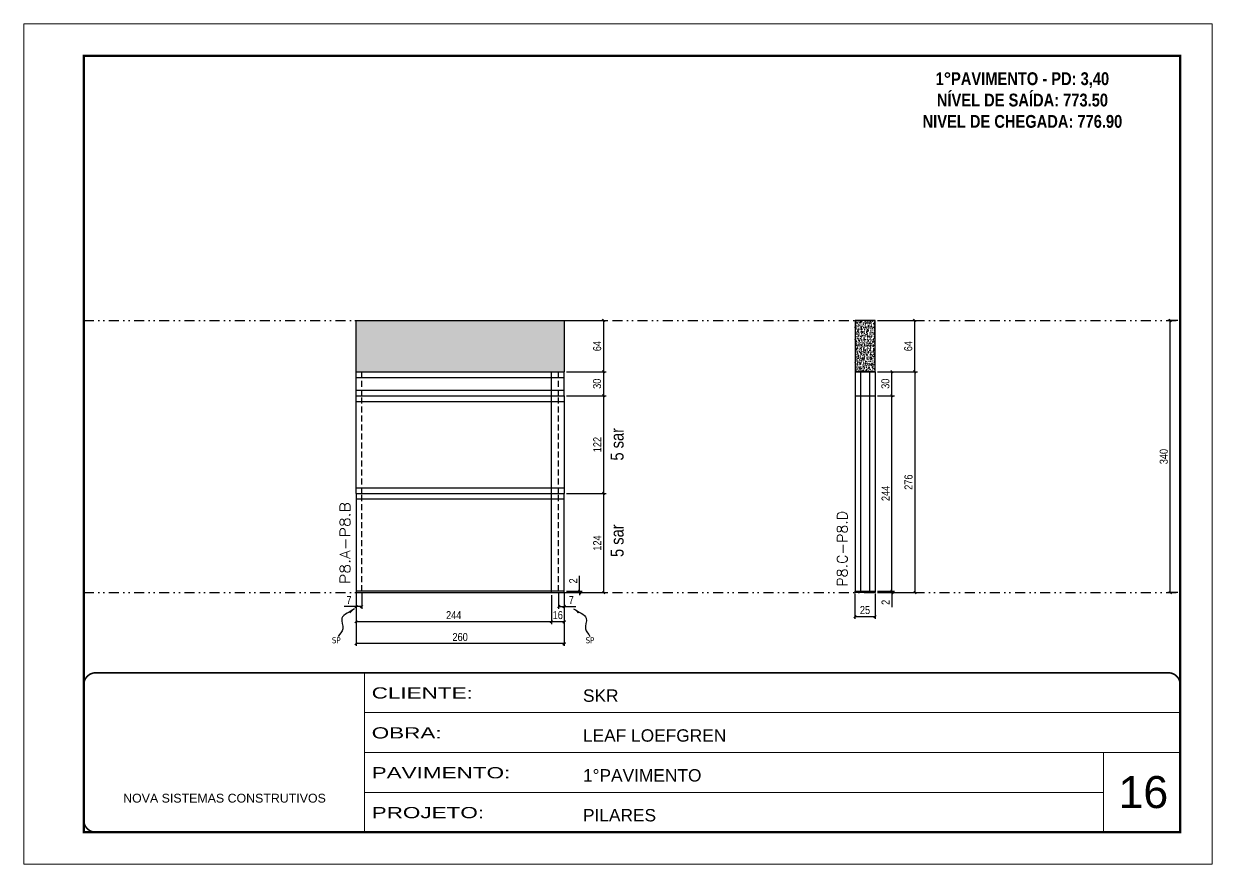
# Model space of a CAD drawing. Extents: x 14400 to 27878, y -21631 to 6985.
# Drawn here: x 19182 to 20667, y 2489 to 3539 of the extents above; entities that cross this region are included whole.
import ezdxf

# ---------------------------------------------------------------- set-up
doc = ezdxf.new("R2010")
doc.units = 0
for name, pattern in [('CONTINUO', [0]), ('DASHED', [0.75, 0.5, -0.25]), ('DIVIDE2', [0.625, 0.25, -0.125, 0, -0.125, 0, -0.125]), ('HIDDEN', [0.375, 0.25, -0.125])]:
    doc.linetypes.add(name, pattern=pattern)
for name, color, linetype, lineweight in [('CARIMBO', 255, 'Continuous', 9), ('Folhas', 255, 'Continuous', 9), ('SARRAFO DE PRESSAO', 251, 'DASHED', 9), ('Texto Seção', 7, 'Continuous', 15)]:
    doc.layers.add(name, color=color, linetype=linetype, lineweight=lineweight)
for name, color, linetype in [('COTA', 241, 'Continuous'), ('NOMENCLATURA', 7, 'Continuous'), ('Nível', 160, 'Continuous'), ('Painéis', 200, 'Continuous'), ('SARR_2.2x7', 40, 'Continuous'), ('Sarrafo de Pressão', 42, 'HIDDEN'), ('texto', 7, 'Continuous')]:
    doc.layers.add(name, color=color, linetype=linetype)
doc.styles.add('ARIAL', font='arial.ttf')
doc.styles.add('ARIAL_NARROW', font='ARIALN.TTF', dxfattribs={"height": 0.2})
doc.styles.add('COTA TECNICA', font='techl___.ttf', dxfattribs={"height": 10})
doc.styles.add('COTA TECNICA-50', font='techl___.ttf', dxfattribs={"height": 10})
doc.styles.add('REGUA-120', font='ROMANS.shx', dxfattribs={"height": 15})
doc.styles.add('ROMANC', font='techb___.ttf', dxfattribs={"height": 2.5})
doc.styles.get("Standard").update_dxf_attribs({"font": 'arial.ttf'})
doc.styles.add('Tecnologia', font='')
doc.styles.get('Tecnologia').set_extended_font_data('Forgotten Futurist')
doc.dimstyles.new('COTA PAINEL-50', dxfattribs={"dimtxt": 10, "dimasz": 3, "dimexe": 3, "dimexo": 3, "dimgap": 3, "dimtad": 1, "dimdec": 1, "dimzin": 12, "dimdsep": 46, "dimtxsty": 'COTA TECNICA-50', "dimblk1": 'OBLIQUE', "dimblk2": 'OBLIQUE', "dimsah": 1, "dimcen": 0.9, "dimclrd": 4, "dimclre": 4, "dimclrt": 240, "dimadec": 1, "dimazin": 3, "dimtfac": 1, "dimtdec": 1, "dimtmove": 0, "dimatfit": 3, "dimfxl": 1, "dimtolj": 1, "dimtzin": 12, "dimarcsym": 0})
doc.dimstyles.new('PAINEL', dxfattribs={"dimtxt": 10, "dimasz": 3, "dimexe": 3, "dimexo": 3, "dimgap": 3, "dimtad": 1, "dimdec": 1, "dimzin": 12, "dimdsep": 46, "dimtxsty": 'COTA TECNICA', "dimblk1": 'OBLIQUE', "dimblk2": 'OBLIQUE', "dimsah": 1, "dimcen": 0.9, "dimclrd": 4, "dimclre": 4, "dimclrt": 240, "dimadec": 1, "dimazin": 3, "dimtfac": 1, "dimtdec": 1, "dimtmove": 0, "dimatfit": 3, "dimfxl": 1, "dimtolj": 1, "dimtzin": 12, "dimarcsym": 0})
doc.dimstyles.get("Standard").update_dxf_attribs({"dimtxt": 0.18, "dimasz": 0.18, "dimexe": 0.18, "dimexo": 0.0625, "dimgap": 0.09, "dimtad": 0, "dimtih": 1, "dimtoh": 1, "dimdec": 4, "dimzin": 0, "dimdsep": 46, "dimtxsty": 'Standard', "dimcen": 0.09, "dimadec": 0, "dimazin": 0, "dimtfac": 1, "dimtdec": 4, "dimtofl": 0, "dimtmove": 0, "dimatfit": 3, "dimfxl": 1, "dimtolj": 1, "dimtzin": 0, "dimarcsym": 0})

# ---------------------------------------------------------------- blocks, each defined once
blk = doc.blocks.new('9999999999')
at = {"color": 30, "linetype": 'CONTINUO'}
for p, q in [((98564.6, 34230.2), (98564.6, 34429.4)), ((98564.6, 34379.6), (99584, 34379.6)), ((98564.6, 34329.8), (99488, 34329.8)), ((99584, 34329.8), (99488, 34329.8)), ((99488, 34329.8), (99488, 34230.2)), ((98564.6, 34280), (99488, 34280))]:
    blk.add_line(p, q, dxfattribs=at)
at = {"color": 30, "linetype": 'CONTINUO', "const_width": 2}
blk.add_lwpolyline([(99584, 34230.2), (99584, 34414.4, 0.414214), (99569, 34429.4), (98229, 34429.4, 0.414214), (98214, 34414.4), (98214, 34245.2, 0.414214), (98229, 34230.2), (99584, 34230.2)], format="xyb", dxfattribs=at)
at = {"layer": 'Folhas'}
blk.add_lwpolyline([(98139, 34190.2), (99624, 34190.2), (99624, 35240.2), (98139, 35240.2)], close=True, dxfattribs=at)
at = {"layer": 'Folhas', "color": 30, "const_width": 3}
blk.add_lwpolyline([(98214, 34230.2), (99584, 34230.2), (99584, 35200.2), (98214, 35200.2)], close=True, dxfattribs=at)
at = {"color": 7, "linetype": 'Continuous', "ltscale": 5, "style": 'ARIAL'}
for s, height, p in [('SKR', 15.48, (98837.7, 34393.1)), ('LEAF LOEFGREN', 15.483, (98837.7, 34343.3)), ('1°PAVIMENTO', 15.483, (98837.7, 34293.5)), ('NOVA SISTEMAS CONSTRUTIVOS', 11.059, (98263.2, 34267.2)), ('PILARES', 15.48, (98837.7, 34243.7))]:
    blk.add_text(s, height=height, dxfattribs=at).set_placement(p)
at = {"layer": 'Folhas', "color": 7, "style": 'Tecnologia', "width": 1.5}
for s, p in [('CLIENTE:', (98573.7, 34397.2)), ('OBRA:', (98573.7, 34347.3)), ('PAVIMENTO:', (98573.7, 34297.5)), ('PROJETO:', (98573.7, 34247.7))]:
    blk.add_text(s, height=14, dxfattribs=at).set_placement(p)
blk = doc.blocks.new('_Oblique')
at = {"color": 0, "linetype": 'ByBlock', "lineweight": -2}
blk.add_line((-0.5, -0.5), (0.5, 0.5), dxfattribs=at)
blk = doc.blocks.new('*D4390')
at = {"layer": 'COTA', "color": 4, "lineweight": -2, "transparency": 16777216}
for p, q in [((20624, 3168.3), (20611.6, 3168.3)), ((20614.6, 2828.3), (20614.6, 3168.3)), ((20624, 2828.3), (20611.6, 2828.3))]:
    blk.add_line(p, q, dxfattribs=at)
at = {"layer": 'Defpoints', "color": 0, "transparency": 16777216}
for p in [(20614.6, 3168.3), (20627, 3168.3), (20627, 2828.3)]:
    blk.add_point(p, dxfattribs=at)
at = {"layer": 'COTA', "color": 4, "lineweight": -2, "transparency": 16777216, "xscale": 3, "yscale": 3, "zscale": 3}
for p, rotation in [((20614.6, 3168.3), 90), ((20614.6, 2828.3), 270)]:
    blk.add_blockref('_Oblique', p, dxfattribs=dict(at, rotation=rotation))
at = {"layer": 'COTA', "color": 240, "transparency": 16777216, "insert": (20606.4, 2998.3), "char_height": 10, "attachment_point": 5, "rotation": 90, "style": 'COTA TECNICA'}
blk.add_mtext('\\A1;340', dxfattribs=at)
blk = doc.blocks.new('*D4392')
at = {"layer": 'COTA', "color": 4, "lineweight": -2, "transparency": 16777216}
for p, q in [((19597.2, 2827.3), (19597.2, 2761.7)), ((19857.2, 2827.3), (19857.2, 2761.7)), ((19857.2, 2764.7), (19597.2, 2764.7))]:
    blk.add_line(p, q, dxfattribs=at)
at = {"layer": 'Defpoints', "color": 0, "transparency": 16777216}
for p in [(19597.2, 2830.3), (19857.2, 2830.3), (19597.2, 2764.7)]:
    blk.add_point(p, dxfattribs=at)
at = {"layer": 'COTA', "color": 4, "lineweight": -2, "transparency": 16777216, "xscale": 3, "yscale": 3, "zscale": 3, "rotation": 180}
blk.add_blockref('_Oblique', (19597.2, 2764.7), dxfattribs=at)
at = {"layer": 'COTA', "color": 4, "lineweight": -2, "transparency": 16777216, "xscale": 3, "yscale": 3, "zscale": 3}
blk.add_blockref('_Oblique', (19857.2, 2764.7), dxfattribs=at)
at = {"layer": 'COTA', "color": 240, "transparency": 16777216, "insert": (19727.2, 2772.8), "char_height": 10, "attachment_point": 5, "style": 'COTA TECNICA'}
blk.add_mtext('\\A1;260', dxfattribs=at)
blk = doc.blocks.new('*D4393')
at = {"layer": 'COTA', "color": 4, "lineweight": -2, "transparency": 16777216}
for p, q in [((19850.2, 2827.3), (19850.2, 2808)), ((19857.2, 2825.3), (19857.2, 2808)), ((19850.2, 2811), (19857.2, 2811)), ((19857.2, 2811), (19871.9, 2811))]:
    blk.add_line(p, q, dxfattribs=at)
at = {"layer": 'Defpoints', "color": 0, "transparency": 16777216}
for p in [(19850.2, 2830.3), (19857.2, 2828.3), (19857.2, 2811)]:
    blk.add_point(p, dxfattribs=at)
at = {"layer": 'COTA', "color": 4, "lineweight": -2, "transparency": 16777216, "xscale": 3, "yscale": 3, "zscale": 3, "rotation": 180}
blk.add_blockref('_Oblique', (19850.2, 2811), dxfattribs=at)
at = {"layer": 'COTA', "color": 4, "lineweight": -2, "transparency": 16777216, "xscale": 3, "yscale": 3, "zscale": 3}
blk.add_blockref('_Oblique', (19857.2, 2811), dxfattribs=at)
at = {"layer": 'COTA', "color": 240, "transparency": 16777216, "insert": (19866.1, 2819.1), "char_height": 10, "attachment_point": 5, "style": 'COTA TECNICA-50'}
blk.add_mtext('\\A1;7', dxfattribs=at)
blk = doc.blocks.new('*D4394')
at = {"layer": 'COTA', "color": 4, "lineweight": -2, "transparency": 16777216}
for p, q in [((19597.2, 2825.3), (19597.2, 2808)), ((19604.2, 2827.3), (19604.2, 2808)), ((19597.2, 2811), (19582.5, 2811)), ((19604.2, 2811), (19597.2, 2811))]:
    blk.add_line(p, q, dxfattribs=at)
at = {"layer": 'Defpoints', "color": 0, "transparency": 16777216}
for p in [(19597.2, 2828.3), (19604.2, 2830.3), (19597.2, 2811)]:
    blk.add_point(p, dxfattribs=at)
at = {"layer": 'COTA', "color": 4, "lineweight": -2, "transparency": 16777216, "xscale": 3, "yscale": 3, "zscale": 3, "rotation": 180}
blk.add_blockref('_Oblique', (19597.2, 2811), dxfattribs=at)
at = {"layer": 'COTA', "color": 4, "lineweight": -2, "transparency": 16777216, "xscale": 3, "yscale": 3, "zscale": 3}
blk.add_blockref('_Oblique', (19604.2, 2811), dxfattribs=at)
at = {"layer": 'COTA', "color": 240, "transparency": 16777216, "insert": (19588.3, 2819.1), "char_height": 10, "attachment_point": 5, "style": 'COTA TECNICA-50'}
blk.add_mtext('\\A1;7', dxfattribs=at)
blk = doc.blocks.new('*D4395')
at = {"layer": 'COTA', "color": 4, "lineweight": -2, "transparency": 16777216}
for p, q in [((19876.5, 2830.3), (19876.5, 2849.1)), ((19860.2, 2830.3), (19879.5, 2830.3)), ((19860.2, 2828.3), (19879.5, 2828.3)), ((19876.5, 2828.3), (19876.5, 2830.3)), ((19876.5, 2828.3), (19876.5, 2825.3))]:
    blk.add_line(p, q, dxfattribs=at)
at = {"layer": 'Defpoints', "color": 0, "transparency": 16777216}
for p in [(19857.2, 2830.3), (19857.2, 2828.3), (19876.5, 2828.3)]:
    blk.add_point(p, dxfattribs=at)
at = {"layer": 'COTA', "color": 4, "lineweight": -2, "transparency": 16777216, "xscale": 3, "yscale": 3, "zscale": 3}
for p, rotation in [((19876.5, 2830.3), 270), ((19876.5, 2828.3), 90)]:
    blk.add_blockref('_Oblique', p, dxfattribs=dict(at, rotation=rotation))
at = {"layer": 'COTA', "color": 240, "transparency": 16777216, "insert": (19868.5, 2843), "char_height": 10, "attachment_point": 5, "rotation": 90, "style": 'COTA TECNICA-50'}
blk.add_mtext('\\A1;2', dxfattribs=at)
blk = doc.blocks.new('*D4396')
at = {"layer": 'COTA', "color": 4, "lineweight": -2, "transparency": 16777216}
for p, q in [((19841.2, 2825.3), (19841.2, 2789.1)), ((19857.2, 2825.3), (19857.2, 2789.1)), ((19841.2, 2792.1), (19857.2, 2792.1))]:
    blk.add_line(p, q, dxfattribs=at)
at = {"layer": 'Defpoints', "color": 0, "transparency": 16777216}
for p in [(19841.2, 2828.3), (19857.2, 2828.3), (19857.2, 2792.1)]:
    blk.add_point(p, dxfattribs=at)
at = {"layer": 'COTA', "color": 4, "lineweight": -2, "transparency": 16777216, "xscale": 3, "yscale": 3, "zscale": 3, "rotation": 180}
blk.add_blockref('_Oblique', (19841.2, 2792.1), dxfattribs=at)
at = {"layer": 'COTA', "color": 4, "lineweight": -2, "transparency": 16777216, "xscale": 3, "yscale": 3, "zscale": 3}
blk.add_blockref('_Oblique', (19857.2, 2792.1), dxfattribs=at)
at = {"layer": 'COTA', "color": 240, "transparency": 16777216, "insert": (19849.2, 2800.2), "char_height": 10, "attachment_point": 5, "style": 'COTA TECNICA'}
blk.add_mtext('\\A1;16', dxfattribs=at)
blk = doc.blocks.new('*D4397')
at = {"layer": 'COTA', "color": 4, "lineweight": -2, "transparency": 16777216}
for p, q in [((19597.2, 2825.3), (19597.2, 2789.1)), ((19841.2, 2825.3), (19841.2, 2789.1)), ((19597.2, 2792.1), (19841.2, 2792.1))]:
    blk.add_line(p, q, dxfattribs=at)
at = {"layer": 'Defpoints', "color": 0, "transparency": 16777216}
for p in [(19597.2, 2828.3), (19841.2, 2828.3), (19841.2, 2792.1)]:
    blk.add_point(p, dxfattribs=at)
at = {"layer": 'COTA', "color": 4, "lineweight": -2, "transparency": 16777216, "xscale": 3, "yscale": 3, "zscale": 3, "rotation": 180}
blk.add_blockref('_Oblique', (19597.2, 2792.1), dxfattribs=at)
at = {"layer": 'COTA', "color": 4, "lineweight": -2, "transparency": 16777216, "xscale": 3, "yscale": 3, "zscale": 3}
blk.add_blockref('_Oblique', (19841.2, 2792.1), dxfattribs=at)
at = {"layer": 'COTA', "color": 240, "transparency": 16777216, "insert": (19719.2, 2800.2), "char_height": 10, "attachment_point": 5, "style": 'COTA TECNICA'}
blk.add_mtext('\\A1;244', dxfattribs=at)
blk = doc.blocks.new('*D4398')
at = {"layer": 'COTA', "color": 4, "lineweight": -2, "transparency": 16777216}
for p, q in [((19860.2, 2952.3), (19909.6, 2952.3)), ((19906.6, 2828.3), (19906.6, 2952.3)), ((19860.2, 2828.3), (19909.6, 2828.3))]:
    blk.add_line(p, q, dxfattribs=at)
at = {"layer": 'Defpoints', "color": 0, "transparency": 16777216}
for p in [(19857.2, 2952.3), (19906.6, 2952.3), (19857.2, 2828.3)]:
    blk.add_point(p, dxfattribs=at)
at = {"layer": 'COTA', "color": 4, "lineweight": -2, "transparency": 16777216, "xscale": 3, "yscale": 3, "zscale": 3}
for p, rotation in [((19906.6, 2952.3), 90), ((19906.6, 2828.3), 270)]:
    blk.add_blockref('_Oblique', p, dxfattribs=dict(at, rotation=rotation))
at = {"layer": 'COTA', "color": 240, "transparency": 16777216, "insert": (19898.5, 2890.3), "char_height": 10, "attachment_point": 5, "rotation": 90, "style": 'COTA TECNICA'}
blk.add_mtext('\\A1;124', dxfattribs=at)
blk = doc.blocks.new('*D4391')
at = {"layer": 'COTA', "color": 4, "lineweight": -2, "transparency": 16777216}
for p, q in [((19860.2, 3074.3), (19909.6, 3074.3)), ((19906.6, 2952.3), (19906.6, 3074.3)), ((19860.2, 2952.3), (19909.6, 2952.3))]:
    blk.add_line(p, q, dxfattribs=at)
at = {"layer": 'Defpoints', "color": 0, "transparency": 16777216}
for p in [(19857.2, 3074.3), (19906.6, 3074.3), (19857.2, 2952.3)]:
    blk.add_point(p, dxfattribs=at)
at = {"layer": 'COTA', "color": 4, "lineweight": -2, "transparency": 16777216, "xscale": 3, "yscale": 3, "zscale": 3}
for p, rotation in [((19906.6, 3074.3), 90), ((19906.6, 2952.3), 270)]:
    blk.add_blockref('_Oblique', p, dxfattribs=dict(at, rotation=rotation))
at = {"layer": 'COTA', "color": 240, "transparency": 16777216, "insert": (19898.5, 3013.3), "char_height": 10, "attachment_point": 5, "rotation": 90, "style": 'COTA TECNICA'}
blk.add_mtext('\\A1;122', dxfattribs=at)
blk = doc.blocks.new('*D4399')
at = {"layer": 'COTA', "color": 4, "lineweight": -2, "transparency": 16777216}
for p, q in [((19860.2, 3104.3), (19909.6, 3104.3)), ((19906.6, 3074.3), (19906.6, 3104.3)), ((19860.2, 3074.3), (19909.6, 3074.3))]:
    blk.add_line(p, q, dxfattribs=at)
at = {"layer": 'Defpoints', "color": 0, "transparency": 16777216}
for p in [(19857.2, 3104.3), (19906.6, 3104.3), (19857.2, 3074.3)]:
    blk.add_point(p, dxfattribs=at)
at = {"layer": 'COTA', "color": 4, "lineweight": -2, "transparency": 16777216, "xscale": 3, "yscale": 3, "zscale": 3}
for p, rotation in [((19906.6, 3104.3), 90), ((19906.6, 3074.3), 270)]:
    blk.add_blockref('_Oblique', p, dxfattribs=dict(at, rotation=rotation))
at = {"layer": 'COTA', "color": 240, "transparency": 16777216, "insert": (19898.3, 3089.3), "char_height": 10, "attachment_point": 5, "rotation": 90, "style": 'COTA TECNICA'}
blk.add_mtext('\\A1;30', dxfattribs=at)
blk = doc.blocks.new('*D4400')
at = {"layer": 'COTA', "color": 4, "lineweight": -2, "transparency": 16777216}
for p, q in [((19860.2, 3168.3), (19909.6, 3168.3)), ((19906.6, 3104.3), (19906.6, 3168.3)), ((19860.2, 3104.3), (19909.6, 3104.3))]:
    blk.add_line(p, q, dxfattribs=at)
at = {"layer": 'Defpoints', "color": 0, "transparency": 16777216}
for p in [(19857.2, 3168.3), (19906.6, 3168.3), (19857.2, 3104.3)]:
    blk.add_point(p, dxfattribs=at)
at = {"layer": 'COTA', "color": 4, "lineweight": -2, "transparency": 16777216, "xscale": 3, "yscale": 3, "zscale": 3}
for p, rotation in [((19906.6, 3168.3), 90), ((19906.6, 3104.3), 270)]:
    blk.add_blockref('_Oblique', p, dxfattribs=dict(at, rotation=rotation))
at = {"layer": 'COTA', "color": 240, "transparency": 16777216, "insert": (19898.5, 3136.3), "char_height": 10, "attachment_point": 5, "rotation": 90, "style": 'COTA TECNICA'}
blk.add_mtext('\\A1;64', dxfattribs=at)
blk = doc.blocks.new('*D4402')
at = {"layer": 'COTA', "color": 4, "lineweight": -2, "transparency": 16777216}
for p, q in [((20220.6, 2827.3), (20220.6, 2795.4)), ((20245.6, 2827.3), (20245.6, 2795.4)), ((20220.6, 2798.4), (20245.6, 2798.4))]:
    blk.add_line(p, q, dxfattribs=at)
at = {"layer": 'Defpoints', "color": 0, "transparency": 16777216}
for p in [(20220.6, 2830.3), (20245.6, 2830.3), (20245.6, 2798.4)]:
    blk.add_point(p, dxfattribs=at)
at = {"layer": 'COTA', "color": 4, "lineweight": -2, "transparency": 16777216, "xscale": 3, "yscale": 3, "zscale": 3, "rotation": 180}
blk.add_blockref('_Oblique', (20220.6, 2798.4), dxfattribs=at)
at = {"layer": 'COTA', "color": 4, "lineweight": -2, "transparency": 16777216, "xscale": 3, "yscale": 3, "zscale": 3}
blk.add_blockref('_Oblique', (20245.6, 2798.4), dxfattribs=at)
at = {"layer": 'COTA', "color": 240, "transparency": 16777216, "insert": (20233.1, 2806.5), "char_height": 10, "attachment_point": 5, "style": 'COTA TECNICA'}
blk.add_mtext('\\A1;25', dxfattribs=at)
blk = doc.blocks.new('*D4403')
at = {"layer": 'COTA', "color": 4, "lineweight": -2, "transparency": 16777216}
for p, q in [((20248.6, 2830.3), (20269.8, 2830.3)), ((20248.6, 2828.3), (20269.8, 2828.3)), ((20266.8, 2830.3), (20266.8, 2833.3)), ((20266.8, 2830.3), (20266.8, 2828.3)), ((20266.8, 2828.3), (20266.8, 2810.2))]:
    blk.add_line(p, q, dxfattribs=at)
at = {"layer": 'Defpoints', "color": 0, "transparency": 16777216}
for p in [(20245.6, 2830.3), (20245.6, 2828.3), (20266.8, 2830.3)]:
    blk.add_point(p, dxfattribs=at)
at = {"layer": 'COTA', "color": 4, "lineweight": -2, "transparency": 16777216, "xscale": 3, "yscale": 3, "zscale": 3}
for p, rotation in [((20266.8, 2830.3), 270), ((20266.8, 2828.3), 90)]:
    blk.add_blockref('_Oblique', p, dxfattribs=dict(at, rotation=rotation))
at = {"layer": 'COTA', "color": 240, "transparency": 16777216, "insert": (20258.8, 2816.2), "char_height": 10, "attachment_point": 5, "rotation": 90, "style": 'COTA TECNICA-50'}
blk.add_mtext('\\A1;2', dxfattribs=at)
blk = doc.blocks.new('*D4404')
at = {"layer": 'COTA', "color": 4, "lineweight": -2, "transparency": 16777216}
for p, q in [((20248.6, 3104.3), (20298.6, 3104.3)), ((20295.6, 2828.3), (20295.6, 3104.3)), ((20248.6, 2828.3), (20298.6, 2828.3))]:
    blk.add_line(p, q, dxfattribs=at)
at = {"layer": 'Defpoints', "color": 0, "transparency": 16777216}
for p in [(20245.6, 3104.3), (20295.6, 3104.3), (20245.6, 2828.3)]:
    blk.add_point(p, dxfattribs=at)
at = {"layer": 'COTA', "color": 4, "lineweight": -2, "transparency": 16777216, "xscale": 3, "yscale": 3, "zscale": 3}
for p, rotation in [((20295.6, 3104.3), 90), ((20295.6, 2828.3), 270)]:
    blk.add_blockref('_Oblique', p, dxfattribs=dict(at, rotation=rotation))
at = {"layer": 'COTA', "color": 240, "transparency": 16777216, "insert": (20287.5, 2966.3), "char_height": 10, "attachment_point": 5, "rotation": 90, "style": 'COTA TECNICA-50'}
blk.add_mtext('\\A1;276', dxfattribs=at)
blk = doc.blocks.new('*D4405')
at = {"layer": 'COTA', "color": 4, "lineweight": -2, "transparency": 16777216}
for p, q in [((20248.6, 3168.3), (20298.3, 3168.3)), ((20295.3, 3104.3), (20295.3, 3168.3)), ((20248.6, 3104.3), (20298.3, 3104.3))]:
    blk.add_line(p, q, dxfattribs=at)
at = {"layer": 'Defpoints', "color": 0, "transparency": 16777216}
for p in [(20245.6, 3168.3), (20295.3, 3168.3), (20245.6, 3104.3)]:
    blk.add_point(p, dxfattribs=at)
at = {"layer": 'COTA', "color": 4, "lineweight": -2, "transparency": 16777216, "xscale": 3, "yscale": 3, "zscale": 3}
for p, rotation in [((20295.3, 3168.3), 90), ((20295.3, 3104.3), 270)]:
    blk.add_blockref('_Oblique', p, dxfattribs=dict(at, rotation=rotation))
at = {"layer": 'COTA', "color": 240, "transparency": 16777216, "insert": (20287.2, 3136.3), "char_height": 10, "attachment_point": 5, "rotation": 90, "style": 'COTA TECNICA'}
blk.add_mtext('\\A1;64', dxfattribs=at)
blk = doc.blocks.new('*D4406')
at = {"layer": 'COTA', "color": 4, "lineweight": -2, "transparency": 16777216}
for p, q in [((20248.6, 3074.3), (20269.8, 3074.3)), ((20266.8, 2830.3), (20266.8, 3074.3)), ((20248.6, 2830.3), (20269.8, 2830.3))]:
    blk.add_line(p, q, dxfattribs=at)
at = {"layer": 'Defpoints', "color": 0, "transparency": 16777216}
for p in [(20245.6, 3074.3), (20266.8, 3074.3), (20245.6, 2830.3)]:
    blk.add_point(p, dxfattribs=at)
at = {"layer": 'COTA', "color": 4, "lineweight": -2, "transparency": 16777216, "xscale": 3, "yscale": 3, "zscale": 3}
for p, rotation in [((20266.8, 3074.3), 90), ((20266.8, 2830.3), 270)]:
    blk.add_blockref('_Oblique', p, dxfattribs=dict(at, rotation=rotation))
at = {"layer": 'COTA', "color": 240, "transparency": 16777216, "insert": (20258.8, 2952.3), "char_height": 10, "attachment_point": 5, "rotation": 90, "style": 'COTA TECNICA'}
blk.add_mtext('\\A1;244', dxfattribs=at)
blk = doc.blocks.new('*D4407')
at = {"layer": 'COTA', "color": 4, "lineweight": -2, "transparency": 16777216}
for p, q in [((20248.6, 3104.3), (20269.8, 3104.3)), ((20266.8, 3074.3), (20266.8, 3104.3)), ((20248.6, 3074.3), (20269.8, 3074.3))]:
    blk.add_line(p, q, dxfattribs=at)
at = {"layer": 'Defpoints', "color": 0, "transparency": 16777216}
for p in [(20245.6, 3104.3), (20266.8, 3104.3), (20245.6, 3074.3)]:
    blk.add_point(p, dxfattribs=at)
at = {"layer": 'COTA', "color": 4, "lineweight": -2, "transparency": 16777216, "xscale": 3, "yscale": 3, "zscale": 3}
for p, rotation in [((20266.8, 3104.3), 90), ((20266.8, 3074.3), 270)]:
    blk.add_blockref('_Oblique', p, dxfattribs=dict(at, rotation=rotation))
at = {"layer": 'COTA', "color": 240, "transparency": 16777216, "insert": (20258.6, 3089.3), "char_height": 10, "attachment_point": 5, "rotation": 90, "style": 'COTA TECNICA'}
blk.add_mtext('\\A1;30', dxfattribs=at)

msp = doc.modelspace()

# ---------------------------------------------------------------- hatches: boundary and pattern name
at = {"layer": 'COTA'}
h = msp.add_hatch(dxfattribs=at)
h.set_pattern_fill('AR-CONC', color=256, scale=0.03)
h.set_pattern_definition([(50, (216.574, 0), (5.4655401, -0.4781726), [0.5715, -6.2865]), (355, (216.574, 0), (-1.0573026, 5.7317054), [0.4572, -5.0292175]), (100.451445, (217.0294, -0.04), (4.4082374, 5.2535326), [0.4857003, -5.3427073]), (46.1842, (216.574, 1.524), (8.1323712, -1.2612698), [0.85725, -9.42975]), (96.635558, (217.252, 1.419), (7.122124, 7.4227837), [0.7285507, -8.0140682]), (351.18415, (216.574, 1.524), (7.122124, 7.4227837), [0.685799, -7.543792]), (21, (217.336, 1.143), (4.5484317, -3.0679559), [0.5715, -6.2865]), (326, (217.336, 1.143), (1.8540609, 5.525639), [0.4572, -5.0292]), (71.451445, (217.715, 0.8873), (6.4024926, 2.457683), [0.4857003, -5.3426981]), (37.5, (216.574, 0), (0.0926581, 2.53665117), [0, -4.96824, 0, -5.1054, 0, -5.04825]), (7.5, (216.574, 0), (2.00458988, 3.00541724), [0, -2.91084, 0, -4.85394, 0, -1.92405]), (327.5, (214.8747, 0), (4.06771786, -0.17186232), [0, -1.905, 0, -5.9436, 0, -7.8867]), (317.5, (214.1127, 0), (4.44387544, 0.7627947), [0, -2.4765, 0, -3.94716, 0, -5.6007])])
h.paths.add_polyline_path([(19597.19, 3168.29), (19597.19, 3104.29), (19857.19, 3104.29), (19857.19, 3168.29)])
h = msp.add_hatch(dxfattribs=at)
h.set_pattern_fill('AR-CONC', color=256, scale=0.03)
h.set_pattern_definition([(50, (1364.123, -2317.15), (5.4655401, -0.4781726), [0.5715, -6.2865]), (355, (1364.123, -2317.15), (-1.0573026, 5.7317054), [0.4572, -5.0292175]), (100.451445, (1364.5786, -2317.19), (4.4082374, 5.2535326), [0.4857003, -5.3427073]), (46.1842, (1364.123, -2315.626), (8.1323712, -1.2612698), [0.85725, -9.42975]), (96.635558, (1364.801, -2315.731), (7.122124, 7.4227837), [0.7285507, -8.0140682]), (351.18415, (1364.123, -2315.626), (7.122124, 7.4227837), [0.685799, -7.543792]), (21, (1364.885, -2316.007), (4.5484317, -3.0679559), [0.5715, -6.2865]), (326, (1364.885, -2316.007), (1.8540609, 5.525639), [0.4572, -5.0292]), (71.451445, (1365.264, -2316.263), (6.4024926, 2.457683), [0.4857003, -5.3426981]), (37.5, (1364.1232, -2317.1502), (0.0926581, 2.53665117), [0, -4.96824, 0, -5.1054, 0, -5.04825]), (7.5, (1364.1232, -2317.1502), (2.00458988, 3.00541724), [0, -2.91084, 0, -4.85394, 0, -1.92405]), (327.5, (1362.424, -2317.1502), (4.06771786, -0.17186232), [0, -1.905, 0, -5.9436, 0, -7.8867]), (317.5, (1361.662, -2317.1502), (4.44387544, 0.7627947), [0, -2.4765, 0, -3.94716, 0, -5.6007])])
h.paths.add_polyline_path([(20245.64, 3168.29), (20220.64, 3168.29), (20220.64, 3104.27), (20245.64, 3104.27)])

# ---------------------------------------------------------------- linework, layer by layer
for p, q in [((19597.19, 3104.29), (19597.19, 3168.29)), ((19597.19, 3168.29), (19857.19, 3168.29)), ((19857.19, 3168.29), (19857.19, 3104.29))]:
    msp.add_line(p, q, dxfattribs=at)
at = {"layer": 'COTA', "linetype": 'ByBlock'}
msp.add_lwpolyline([(20220.64, 3104.27), (20245.64, 3104.27), (20245.64, 3168.29), (20220.64, 3168.29)], close=True, dxfattribs=at)
at = {"layer": 'Nível', "color": 4, "linetype": 'DIVIDE2', "ltscale": 50}
for p, q in [((19256.97, 3168.29), (20626.97, 3168.29)), ((19256.97, 2828.29), (20626.97, 2828.29))]:
    msp.add_line(p, q, dxfattribs=at)
at = {"layer": 'Painéis'}
for p, q in [((19597.19, 3074.29), (19597.19, 3104.29)), ((19597.19, 3104.29), (19857.19, 3104.29)), ((19841.19, 2828.29), (19841.19, 3104.29)), ((19857.19, 3074.29), (19857.19, 3104.29)), ((20220.64, 3104.27), (20220.64, 2830.29)), ((20245.64, 3104.27), (20220.64, 3104.27)), ((20245.64, 3104.27), (20245.64, 2830.29)), ((19597.19, 3074.29), (19857.19, 3074.29)), ((19597.19, 2952.29), (19597.19, 3074.29)), ((19857.19, 3074.29), (19857.19, 2952.29)), ((20220.64, 3074.29), (20245.64, 3074.29)), ((19597.19, 2952.29), (19857.19, 2952.29)), ((19597.19, 2952.29), (19597.19, 2830.29)), ((19857.19, 2830.29), (19857.19, 2952.29)), ((20220.64, 2830.29), (20245.64, 2830.29)), ((20220.64, 2830.29), (20245.64, 2830.29)), ((20220.64, 2828.29), (20220.64, 2830.29)), ((20245.64, 2828.29), (20220.64, 2828.29)), ((20245.64, 2830.29), (20245.64, 2828.29))]:
    msp.add_line(p, q, dxfattribs=at)
msp.add_lwpolyline([(19857.19, 2830.29), (19597.19, 2830.29), (19597.19, 2828.29), (19857.19, 2828.29)], close=True, dxfattribs=at)
at = {"layer": 'SARR_2.2x7'}
for p, q in [((20227.64, 3104.29), (20227.64, 2830.29)), ((20238.64, 3104.29), (20238.64, 2830.29)), ((19597.19, 3097.29), (19857.19, 3097.29)), ((19597.19, 3081.29), (19857.19, 3081.29)), ((19597.19, 3067.29), (19857.19, 3067.29)), ((19597.19, 2959.29), (19857.19, 2959.29)), ((19597.19, 2945.29), (19857.19, 2945.29))]:
    msp.add_line(p, q, dxfattribs=at)
at = {"layer": 'Sarrafo de Pressão', "ltscale": 30}
for p, q in [((19604.19, 3074.29), (19604.19, 3104.29)), ((19850.19, 3074.29), (19850.19, 3104.29)), ((19604.19, 2952.29), (19604.19, 3074.29)), ((19850.19, 2952.29), (19850.19, 3074.29)), ((19604.19, 2830.29), (19604.19, 2952.29)), ((19850.19, 2830.29), (19850.19, 2952.29))]:
    msp.add_line(p, q, dxfattribs=at)

# ---------------------------------------------------------------- block references
at = {"layer": 'SARRAFO DE PRESSAO', "color": 6, "linetype": 'ByBlock'}
msp.add_blockref('9999999999', (-78957.01, -31701.2), dxfattribs=at)

# ---------------------------------------------------------------- texts
at = {"layer": 'CARIMBO', "style": 'ARIAL'}
msp.add_text('16', height=40, dxfattribs=at).set_placement((20549.83, 2559.15))
at = {"layer": 'NOMENCLATURA', "style": 'ARIAL_NARROW'}
for p in [(19931.44, 2993.29), (19931.44, 2872.8)]:
    msp.add_text('5 sar', height=16, rotation=90, dxfattribs=at).set_placement(p)
at = {"layer": 'NOMENCLATURA', "color": 2, "insert": (20429.81, 3505.06), "char_height": 16, "attachment_point": 2, "style": 'ROMANC'}
msp.add_mtext_dynamic_manual_height_columns('\\P1°PAVIMENTO - PD: 3,40\\PNÍVEL DE SAÍDA: 773.50\\PNIVEL DE CHEGADA: 776.90', width=432.3511, gutter_width=1, heights=[0], dxfattribs=at)
at = {"layer": 'texto', "color": 0, "char_height": 7.5, "attachment_point": 5}
for insert in [(19572.42, 2768.79), (19889.44, 2768.79)]:
    msp.add_mtext('{\\fTahoma|b0|i0|c0|p34;\\C4;SP}', dxfattribs=dict(at, insert=insert))
at = {"layer": 'Texto Seção', "style": 'REGUA-120', "width": 1.1}
msp.add_text('P8.A-P8.B', height=13, rotation=90, dxfattribs=at).set_placement((19589.94, 2839.05))
at = {"layer": 'Texto Seção', "insert": (20211.19, 2835.7), "char_height": 13, "width": 370.6998, "attachment_point": 7, "rotation": 90, "style": 'REGUA-120'}
msp.add_mtext('\\pt13;P8.C-P8.D', dxfattribs=at)

# ---------------------------------------------------------------- dimensions: what is measured, and where the dimension line sits
at = {"layer": 'COTA'}
for base, p1, p2, angle, dimstyle, picture, middle in [((19906.56, 3168.29), (19857.19, 3104.29), (19857.19, 3168.29), 90, 'PAINEL', '*D4400', (19898.46, 3136.29)), ((20295.31, 3168.29), (20245.64, 3104.27), (20245.64, 3168.29), 90, 'PAINEL', '*D4405', (20287.21, 3136.28)), ((20614.59, 3168.29), (20626.97, 2828.29), (20626.97, 3168.29), 90, 'PAINEL', '*D4390', (20606.37, 2998.29)), ((19906.56, 3104.29), (19857.19, 3074.29), (19857.19, 3104.29), 90, 'PAINEL', '*D4399', (19898.34, 3089.29)), ((20295.63, 3104.29), (20245.64, 2828.29), (20245.64, 3104.29), 90, 'COTA PAINEL-50', '*D4404', (20287.53, 2966.29)), ((19906.56, 3074.29), (19857.19, 2952.29), (19857.19, 3074.29), 90, 'PAINEL', '*D4391', (19898.5, 3013.29)), ((20266.83, 3074.29), (20245.64, 2830.29), (20245.64, 3074.29), 90, 'PAINEL', '*D4406', (20258.76, 2952.29)), ((19906.56, 2952.29), (19857.19, 2828.29), (19857.19, 2952.29), 90, 'PAINEL', '*D4398', (19898.49, 2890.29)), ((19597.19, 2811.04), (19604.19, 2830.29), (19597.19, 2828.29), 180, 'COTA PAINEL-50', '*D4394', (19588.33, 2819.12))]:
    dim = msp.add_linear_dim(base=base, p1=p1, p2=p2, angle=angle, dimstyle=dimstyle, dxfattribs=at)
    dim.commit()
    dim.dimension.update_dxf_attribs({"geometry": picture, "text_midpoint": middle})
for base, p1, p2, angle, override, picture, middle in [((20266.83, 3104.27), (20245.64, 3074.29), (20245.64, 3104.27), 90, {"dimtmove": 1}, '*D4407', (20258.62, 3089.28)), ((19597.19, 2764.67), (19857.19, 2830.29), (19597.19, 2830.29), 180, {"dimarcsym": 2}, '*D4392', (19727.19, 2772.77))]:
    dim = msp.add_linear_dim(base=base, p1=p1, p2=p2, angle=angle, dimstyle='PAINEL', override=override, dxfattribs=at)
    dim.commit()
    dim.dimension.update_dxf_attribs({"geometry": picture, "text_midpoint": middle})
for base, p1, p2, picture, middle in [((19876.45, 2828.29), (19857.19, 2830.29), (19857.19, 2828.29), '*D4395', (19876.45, 2843.03)), ((20266.83, 2830.29), (20245.64, 2828.29), (20245.64, 2830.29), '*D4403', (20266.83, 2816.23))]:
    dim = msp.add_linear_dim(base=base, p1=p1, p2=p2, angle=90, dimstyle='COTA PAINEL-50', dxfattribs=at)
    dim.commit()
    dim.dimension.update_dxf_attribs({"geometry": picture, "text_midpoint": middle, "dimtype": 160})
for base, p1, p2, dimstyle, picture, middle in [((19841.19, 2792.11), (19597.19, 2828.29), (19841.19, 2828.29), 'PAINEL', '*D4397', (19719.19, 2800.18)), ((19857.19, 2811.04), (19850.19, 2830.29), (19857.19, 2828.29), 'COTA PAINEL-50', '*D4393', (19866.06, 2819.12))]:
    dim = msp.add_linear_dim(base=base, p1=p1, p2=p2, dimstyle=dimstyle, dxfattribs=at)
    dim.commit()
    dim.dimension.update_dxf_attribs({"geometry": picture, "text_midpoint": middle})
dim = msp.add_linear_dim(base=(19857.19, 2792.11), p1=(19841.19, 2828.29), p2=(19857.19, 2828.29), dimstyle='PAINEL', override={"dimtmove": 1}, dxfattribs=at)
dim.commit()
dim.dimension.update_dxf_attribs({"geometry": '*D4396', "text_midpoint": (19849.19, 2792.11), "dimtype": 160})
dim = msp.add_linear_dim(base=(20245.64, 2798.39), p1=(20220.64, 2830.29), p2=(20245.64, 2830.29), dimstyle='PAINEL', override={"dimarcsym": 2}, dxfattribs=at)
dim.commit()
dim.dimension.update_dxf_attribs({"geometry": '*D4402', "text_midpoint": (20233.14, 2806.5)})

# ---------------------------------------------------------------- leaders
at = {"layer": 'COTA', "path_type": 1}
for points in [[(19595.36, 2808.1), (19579.58, 2796.27), (19580.5, 2783.26), (19574.95, 2773.48)], [(19869.02, 2808.1), (19884.81, 2796.27), (19883.88, 2783.26), (19889.44, 2773.48)]]:
    msp.add_leader(points, dimstyle='Standard', override={"dimasz": 8}, dxfattribs=at)

doc.saveas('drawing.dxf')
